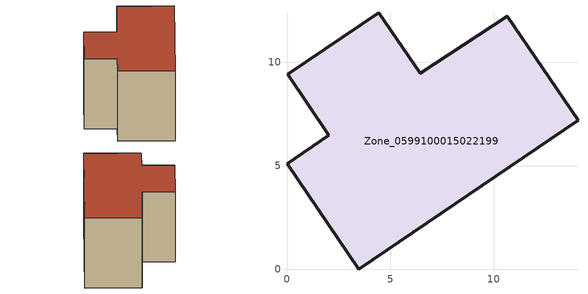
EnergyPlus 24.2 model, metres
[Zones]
Zone_0599100015022199
 floor ground (C_G): 2.02,6.48 0.03,9.42 4.45,12.4 6.44,9.46 10.64,12.24 14.06,7.19 3.46,0 0,5.11 z0.29
 wall outside (C_F): 3.46,0 14.06,7.19 10.64,12.24 6.44,9.46 4.45,12.4 0.03,9.42 2.02,6.48 0,5.11 3.46,0 z0.29:9.11
 roof outside (C_R): 2.02,6.48 0,5.11 3.46,0 14.06,7.19 10.64,12.24 6.44,9.46 4.45,12.4 0.03,9.42 z9.11
[BUILDING]
Pand.0599100015022199: North Axis=0; Terrain=City; Loads Convergence Tolerance Value=0.04; Temperature Convergence Tolerance Value=0.4; Solar Distribution=FullExterior; Maximum Number of Warmup Days=25; Minimum Number of Warmup Days=1
[Site:Location]
Rotterdam.The.Hague.AP_ZH_NLD Design_Conditions: Latitude=51.96; Longitude=4.45; Time Zone=1; Elevation=-4.5
[SITE:GROUNDTEMPERATURE:BUILDINGSURFACE]
18, 18, 18, 18, 18, 18, 18, 18, 18, 18, 18, 18
[MATERIAL] Thermal Absorptance=0.9; Solar Absorptance=0.7; Visible Absorptance=0.7
Name | Roughness | Thickness | Conductivity | Density | Specific Heat
G.TC.2015-2018 | MediumSmooth | 0.15 | 0.0428571 | 540 | 1210
F.TC.2015-2018 | Rough | 0.3 | 0.0666667 | 1920 | 840
R.TC.2015-2018 | MediumRough | 0.2 | 0.0333333 | 1500 | 1000
[CONSTRUCTION]
C_G: G.TC.2015-2018
C_F: F.TC.2015-2018
C_R: R.TC.2015-2018
[ZONE]
Zone_0599100015022199: Type=1; Multiplier=1; Ceiling Height=Autocalculate; Volume=Autocalculate; Floor Area=autocalculate; Part of Total Floor Area=Yes
[ZONEINFILTRATION:DESIGNFLOWRATE]
Infil_Zone_0599100015022199: Zone or ZoneList or Space or SpaceList=Zone_0599100015022199; Schedule=AlwaysOn; Design Flow Rate Calculation Method=Flow/Area; Flow Rate per Floor Area=0.0015; Constant Term Coefficient=1; Temperature Term Coefficient=0; Velocity Term Coefficient=0; Velocity Squared Term Coefficient=0
[HVACTEMPLATE:ZONE:IDEALLOADSAIRSYSTEM]
Zone_0599100015022199: Maximum Heating Supply Air Temperature=50; Minimum Cooling Supply Air Temperature=13; Maximum Heating Supply Air Humidity Ratio=0.0156; Minimum Cooling Supply Air Humidity Ratio=0.0077; Heating Limit=NoLimit; Cooling Limit=NoLimit; Dehumidification Control Type=ConstantSensibleHeatRatio; Cooling Sensible Heat Ratio=0.7; Dehumidification Setpoint=60; Humidification Control Type=None; Humidification Setpoint=30; Outdoor Air Method=None; Outdoor Air Flow Rate per Person=0.00944; Outdoor Air Flow Rate per Zone Floor Area=0; Outdoor Air Flow Rate per Zone=0; Demand Controlled Ventilation Type=None; Outdoor Air Economizer Type=NoEconomizer; Heat Recovery Type=None; Sensible Heat Recovery Effectiveness=0.7; Latent Heat Recovery Effectiveness=0.65
[ZONECONTROL:THERMOSTAT]
ThermostatControl_Zone_0599100015022199: Zone or ZoneList=Zone_0599100015022199; Control Type Schedule=DualSetpointControlType; Control 1=Thermostat_Zone_0599100015022199; Temperature Difference Between Cutout And Setpoint=0
[THERMOSTATSETPOINT:DUALSETPOINT]
Thermostat_Zone_0599100015022199: Heating Setpoint Temperature Schedule=HeatingSetpoint_Zone_0599100015022199; Cooling Setpoint Temperature Schedule=CoolingSetpoint_Zone_0599100015022199
[SCHEDULE:COMPACT]
HeatingSetpoint_Zone_0599100015022199: Through: 12/31, For: AllDays, Until: 24:00, 21
CoolingSetpoint_Zone_0599100015022199: Through: 12/31, For: AllDays, Until: 24:00, 24
DualSetpointControlType: Through: 12/31, For: AllDays, Until: 24:00, 4
AlwaysOn: Through: 12/31, For: AllDays, Until: 24:00, 1
